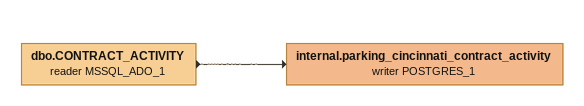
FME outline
dbo.CONTRACT_ACTIVITY (reader MSSQL_ADO_1)
    -> internal.parking_cincinnati_contract_activity (writer POSTGRES_1)
internal.parking_cincinnati_contract_activity (writer POSTGRES_1)
